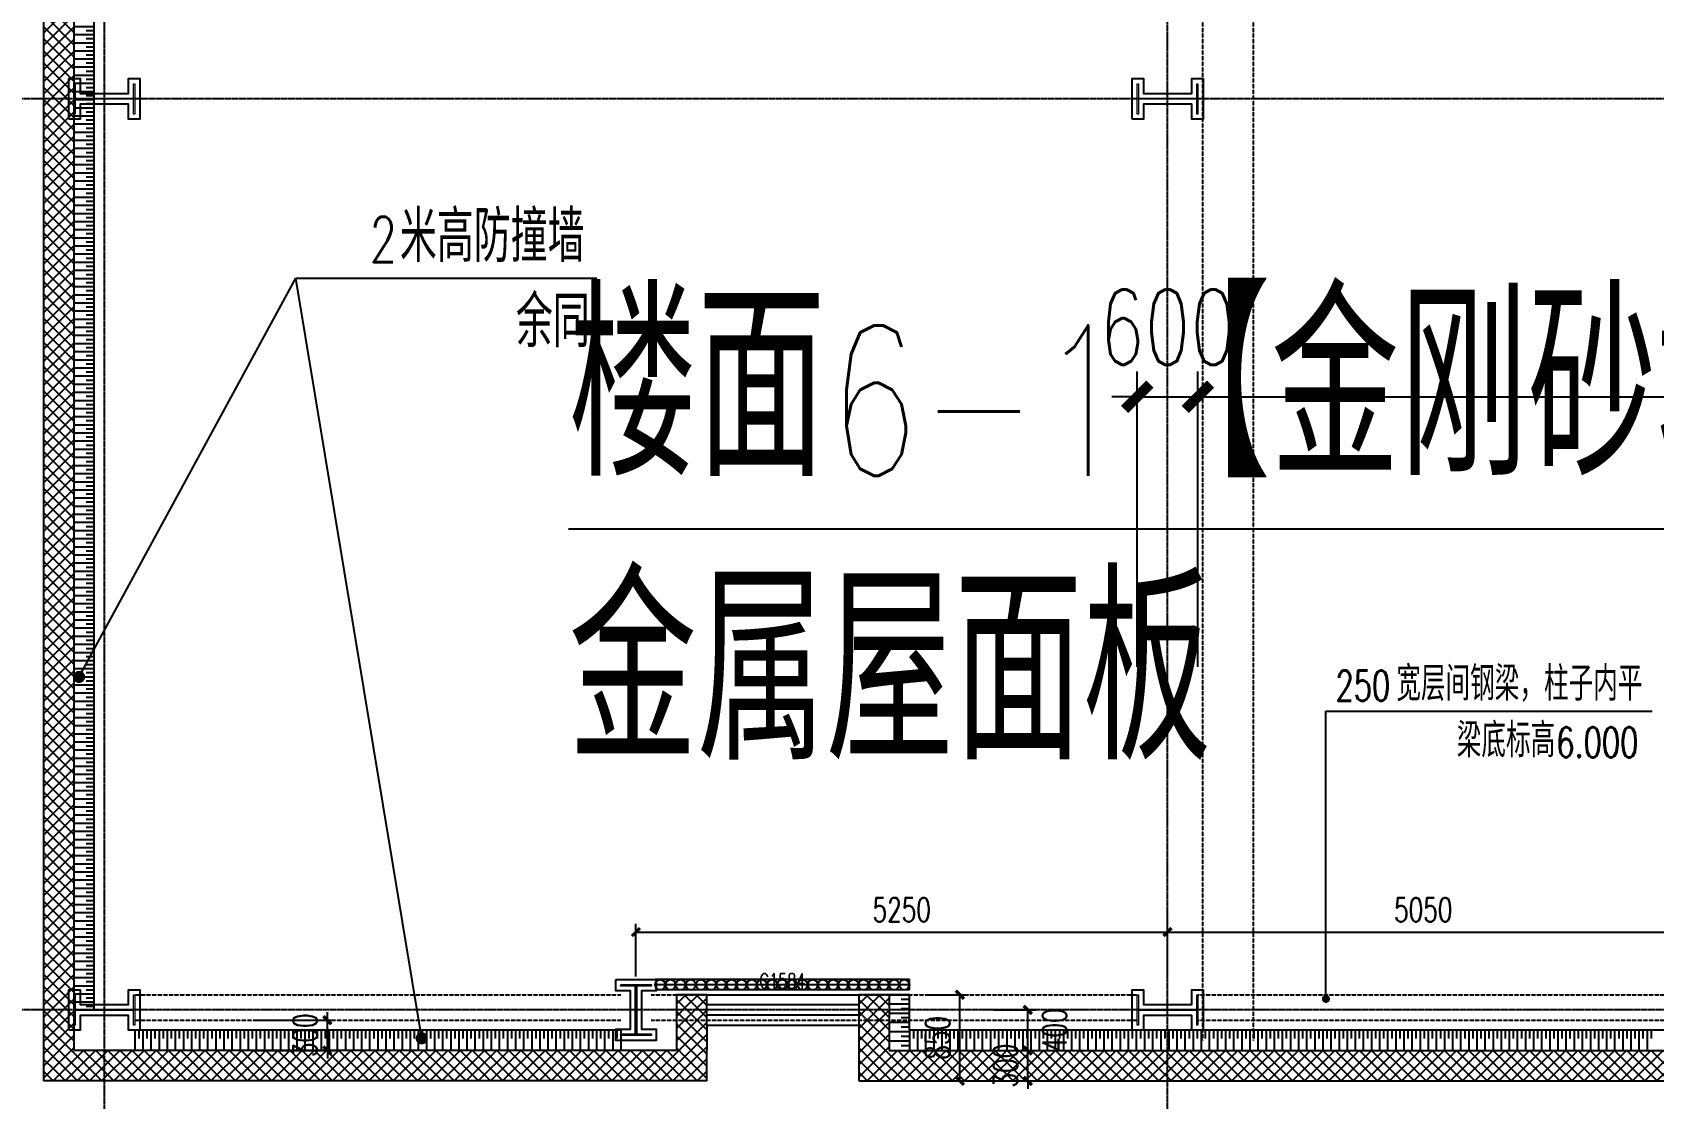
# Model space of a CAD drawing. Extents: x -954573 to 446329, y 489853 to 1226784.
# Drawn here: x -254664 to -238654, y 740945 to 751476 of the extents above; entities that cross this region are included whole.
import ezdxf

# ---------------------------------------------------------------- set-up
doc = ezdxf.new("R2010")
doc.units = 0
doc.header["$LTSCALE"] = 10
doc.header["$MEASUREMENT"] = 0
doc.linetypes.add('10平面$0$DOTE', pattern=[2.42, 2, -0.2, 0.02, -0.2])
doc.linetypes.add('10平面$1$DASH', pattern=[0.35, 0.25, -0.1])
doc.layers.get('Defpoints').update_dxf_attribs({"color": 210})
for name, color, linetype in [('10平面$0$99平面图例外参$0$A-HATCH-2', 251, 'Continuous'), ('10平面$0$A-AXIS-DOTE', 8, '10平面$0$DOTE'), ('10平面$0$A-AXIS-DP', 8, 'Continuous'), ('10平面$0$A-AXIS-SYMB', 8, 'Continuous'), ('10平面$0$A-HATCH-2', 8, 'Continuous'), ('10平面$0$A-HRAIL', 8, 'Continuous'), ('10平面$0$A-LIN-V', 8, 'Continuous'), ('10平面$0$A-SFCE', 8, 'Continuous'), ('10平面$0$A-WINDOW', 8, 'Continuous'), ('10平面$0$AS-WALL', 8, 'Continuous'), ('10平面$0$DIM_SYMB', 8, 'Continuous'), ('10平面$0$PUB_HATCH', 8, 'Continuous'), ('10平面$0$PUB_TEXT', 8, 'Continuous'), ('10平面$0$建-窗', 8, 'Continuous'), ('10平面$0$建-门窗编号', 8, 'Continuous'), ('A-LIN-V', 9, 'Continuous'), ('建-引出', 3, 'Continuous')]:
    doc.layers.add(name, color=color, linetype=linetype)
doc.layers.add('10平面$0$S-col', color=2, linetype='Continuous', lineweight=0)
doc.styles.add('10平面$0$_TCH_DIM', font='SIMPLEX', dxfattribs={"bigfont": 'GBCBIG'})
doc.styles.add('10平面$0$_TCH_DIM_T3', font='SIMPLEX', dxfattribs={"width": 0.705882, "bigfont": 'GBCBIG'})
doc.styles.add('10平面$0$A-WIN-LABEL', font='SIMPLEX', dxfattribs={"bigfont": 'GBCBIG'})
doc.styles.add('A-STANDARD', font='SIMPLEX', dxfattribs={"bigfont": 'GBCBIG'})
doc.dimstyles.new('10平面$0$_TCH_ARCH&&250', dxfattribs={"dimtxt": 743.75, "dimasz": 250, "dimexe": 250, "dimexo": 250, "dimgap": 315.625, "dimtad": 1, "dimdec": 0, "dimzin": 0, "dimdsep": 46, "dimtxsty": '10平面$0$_TCH_DIM_T3', "dimblk": '10平面$0$_ArchTick', "dimcen": 0.09, "dimclrt": 7, "dimazin": 2, "dimtfac": 1, "dimtdec": 0, "dimtix": 1, "dimtmove": 2, "dimatfit": 3, "dimfxl": 0, "dimtolj": 1, "dimtzin": 0, "dimarcsym": 0})
doc.dimstyles.new('10平面$0$_TCH_ARCH&&80', dxfattribs={"dimtxt": 238, "dimasz": 80, "dimexe": 80, "dimexo": 80, "dimgap": 101, "dimtad": 1, "dimdec": 0, "dimzin": 0, "dimdsep": 46, "dimtxsty": '10平面$0$_TCH_DIM_T3', "dimblk": '10平面$0$_ArchTick', "dimcen": 0.09, "dimclrt": 7, "dimazin": 2, "dimtfac": 1, "dimtdec": 0, "dimtix": 1, "dimtmove": 2, "dimatfit": 3, "dimfxl": 0, "dimtolj": 1, "dimtzin": 0, "dimarcsym": 0})
pattern_1 = [(45, (60, 0), (-60.000061, 60.000061), []), (135, (60, 0), (-60.000061, -60.000061), [])]

# ---------------------------------------------------------------- blocks, each defined once
blk = doc.blocks.new('10平面$0$_ArchTick')
at = {"color": 0, "linetype": 'ByBlock', "const_width": 0.4}
blk.add_lwpolyline([(-0.5, -0.5), (0.5, 0.5)], dxfattribs=at)
blk = doc.blocks.new('*D3189')
at = {"layer": '10平面$0$A-AXIS-DP', "color": 0, "lineweight": -2}
for p, q in [((-22718, -62670), (-22718, -62150)), ((-22718, -62230), (-17668, -62230)), ((-17668, -62670), (-17668, -62150))]:
    blk.add_line(p, q, dxfattribs=at)
at = {"layer": 'Defpoints', "color": 0}
for p in [(-17668, -62230), (-22718, -62750), (-17668, -62750)]:
    blk.add_point(p, dxfattribs=at)
at = {"layer": '10平面$0$A-AXIS-DP', "color": 0, "lineweight": -2, "xscale": 80, "yscale": 80, "zscale": 80, "rotation": 180}
blk.add_blockref('10平面$0$_ArchTick', (-22718, -62230), dxfattribs=at)
at = {"layer": '10平面$0$A-AXIS-DP', "color": 0, "lineweight": -2, "xscale": 80, "yscale": 80, "zscale": 80}
blk.add_blockref('10平面$0$_ArchTick', (-17668, -62230), dxfattribs=at)
at = {"layer": '10平面$0$A-AXIS-DP', "color": 7, "insert": (-20193, -62010), "char_height": 238, "attachment_point": 5, "style": '10平面$0$_TCH_DIM_T3'}
blk.add_mtext('\\A1;5050', dxfattribs=at)
blk = doc.blocks.new('*D3190')
at = {"layer": '10平面$0$A-AXIS-DP', "color": 0, "lineweight": -2}
for p, q in [((-27968, -62670), (-27968, -62150)), ((-27968, -62230), (-22718, -62230)), ((-22718, -62670), (-22718, -62150))]:
    blk.add_line(p, q, dxfattribs=at)
at = {"layer": 'Defpoints', "color": 0}
for p in [(-22718, -62230), (-27968, -62750), (-22718, -62750)]:
    blk.add_point(p, dxfattribs=at)
at = {"layer": '10平面$0$A-AXIS-DP', "color": 0, "lineweight": -2, "xscale": 80, "yscale": 80, "zscale": 80, "rotation": 180}
blk.add_blockref('10平面$0$_ArchTick', (-27968, -62230), dxfattribs=at)
at = {"layer": '10平面$0$A-AXIS-DP', "color": 0, "lineweight": -2, "xscale": 80, "yscale": 80, "zscale": 80}
blk.add_blockref('10平面$0$_ArchTick', (-22718, -62230), dxfattribs=at)
at = {"layer": '10平面$0$A-AXIS-DP', "color": 7, "insert": (-25343, -62010), "char_height": 238, "attachment_point": 5, "style": '10平面$0$_TCH_DIM_T3'}
blk.add_mtext('\\A1;5250', dxfattribs=at)
blk = doc.blocks.new('10平面$0$_FZH')
at = {"layer": '10平面$0$A-HATCH-2'}
blk.add_lwpolyline([(-0.437, -0.25), (-0.437, 0.25), (-0.297, 0.25), (-0.297, 0.067), (0.298, 0.067), (0.298, 0.25), (0.438, 0.25), (0.438, -0.25), (0.298, -0.25), (0.298, -0.068), (-0.297, -0.068), (-0.297, -0.25)], close=True, dxfattribs=at)
at = {"layer": '10平面$0$S-col'}
blk.add_lwpolyline([(-0.375, -0.188), (-0.375, 0.187), (-0.36, 0.187), (-0.36, 0.005), (0.36, 0.005), (0.36, 0.187), (0.375, 0.187), (0.375, -0.188), (0.36, -0.188), (0.36, -0.005), (-0.36, -0.005), (-0.36, -0.188)], close=True, dxfattribs=at)
blk = doc.blocks.new('10平面$0$342343243')
at = {"layer": '10平面$0$A-AXIS-DP', "color": 5}
blk.add_lwpolyline([(-155704, 832070), (-155404, 832070), (-155404, 832058), (-155550, 832058), (-155550, 831582), (-155404, 831582), (-155404, 831570), (-155704, 831570), (-155704, 831582), (-155558, 831582), (-155558, 832058), (-155704, 832058), (-155704, 832070)], close=True, dxfattribs=at)
at = {"layer": '10平面$0$A-HATCH-2'}
blk.add_lwpolyline([(-155754, 832120), (-155354, 832120), (-155354, 832008), (-155500, 832008), (-155500, 831632), (-155354, 831632), (-155354, 831520), (-155754, 831520), (-155754, 831632), (-155608, 831632), (-155608, 832008), (-155754, 832008)], close=True, dxfattribs=at)
blk = doc.blocks.new('10平面$0$w4234324')
at = {"xscale": 800.0000000000005, "yscale": 800.0000000000005, "zscale": 800.0000000000005}
for p in [(-253954, 750820), (-243454, 750820), (-253954, 741820), (-243454, 741820)]:
    blk.add_blockref('10平面$0$_FZH', p, dxfattribs=at)
at = {"layer": '10平面$0$A-AXIS-DP'}
blk.add_blockref('10平面$0$342343243', (-93150, -90000), dxfattribs=at)
blk = doc.blocks.new('*D3361')
at = {"layer": '10平面$0$A-WINDOW', "color": 0, "lineweight": -2}
for p, q in [((-243154, 745210), (-243154, 748127)), ((-227254, 745210), (-227254, 748127)), ((-243154, 747877), (-227254, 747877))]:
    blk.add_line(p, q, dxfattribs=at)
at = {"layer": 'Defpoints', "color": 0}
for p in [(-227254, 747877), (-243154, 744960), (-227254, 744960)]:
    blk.add_point(p, dxfattribs=at)
at = {"layer": '10平面$0$A-WINDOW', "color": 0, "lineweight": -2, "xscale": 250, "yscale": 250, "zscale": 250, "rotation": 180}
blk.add_blockref('10平面$0$_ArchTick', (-243154, 747877), dxfattribs=at)
at = {"layer": '10平面$0$A-WINDOW', "color": 0, "lineweight": -2, "xscale": 250, "yscale": 250, "zscale": 250}
blk.add_blockref('10平面$0$_ArchTick', (-227254, 747877), dxfattribs=at)
at = {"layer": '10平面$0$A-WINDOW', "color": 7, "insert": (-235204, 748564), "char_height": 743.8, "attachment_point": 5, "style": '10平面$0$_TCH_DIM_T3'}
blk.add_mtext('\\A1;15900', dxfattribs=at)
blk = doc.blocks.new('*D3362')
at = {"layer": '10平面$0$A-WINDOW', "color": 0, "lineweight": -2}
for p, q in [((-243754, 745210), (-243754, 748127)), ((-243154, 745210), (-243154, 748127)), ((-243754, 747877), (-244004, 747877)), ((-243754, 747877), (-243154, 747877)), ((-243154, 747877), (-242904, 747877))]:
    blk.add_line(p, q, dxfattribs=at)
at = {"layer": 'Defpoints', "color": 0}
for p in [(-243154, 747877), (-243754, 744960), (-243154, 744960)]:
    blk.add_point(p, dxfattribs=at)
at = {"layer": '10平面$0$A-WINDOW', "color": 0, "lineweight": -2, "xscale": 250, "yscale": 250, "zscale": 250}
blk.add_blockref('10平面$0$_ArchTick', (-243754, 747877), dxfattribs=at)
at = {"layer": '10平面$0$A-WINDOW', "color": 0, "lineweight": -2, "xscale": 250, "yscale": 250, "zscale": 250, "rotation": 180}
blk.add_blockref('10平面$0$_ArchTick', (-243154, 747877), dxfattribs=at)
at = {"layer": '10平面$0$A-WINDOW', "color": 7, "insert": (-243454, 748564), "char_height": 743.8, "attachment_point": 5, "style": '10平面$0$_TCH_DIM_T3'}
blk.add_mtext('\\A1;600', dxfattribs=at)
blk = doc.blocks.new('*D3377')
at = {"layer": '10平面$0$A-AXIS-DP', "color": 0, "lineweight": -2}
for p, q in [((-251752, 741720), (-251752, 741800)), ((-252480, 741720), (-251672, 741720)), ((-251752, 741420), (-251752, 741720)), ((-252480, 741420), (-251672, 741420)), ((-251752, 741420), (-251752, 741340))]:
    blk.add_line(p, q, dxfattribs=at)
at = {"layer": 'Defpoints', "color": 0}
for p in [(-252560, 741720), (-251752, 741720), (-252560, 741420)]:
    blk.add_point(p, dxfattribs=at)
at = {"layer": '10平面$0$A-AXIS-DP', "color": 0, "lineweight": -2, "xscale": 80, "yscale": 80, "zscale": 80}
for p, rotation in [((-251752, 741720), 270), ((-251752, 741420), 90)]:
    blk.add_blockref('10平面$0$_ArchTick', p, dxfattribs=dict(at, rotation=rotation))
at = {"layer": '10平面$0$A-AXIS-DP', "color": 7, "insert": (-251972, 741570), "char_height": 238, "attachment_point": 5, "rotation": 90, "style": '10平面$0$_TCH_DIM_T3'}
blk.add_mtext('\\A1;300', dxfattribs=at)
blk = doc.blocks.new('10平面$0$99平面图例外参$0$$LinePat$填挖边坡')
at = {"color": 0}
for p, q in [((0, 0), (0, -1500)), ((300, 0), (300, -600))]:
    blk.add_line(p, q, dxfattribs=at)
at = {"layer": 'Defpoints', "color": 0}
blk.add_point((600, 0), dxfattribs=at)
blk = doc.blocks.new('10平面$0$99平面图例外参$0$$LinePat$圆环')
for points in [[(0, 150), (300, 150)], [(0, 0), (300, 0)], [(0, -150), (300, -150)]]:
    blk.add_lwpolyline(points)
at = {"color": 0}
blk.add_circle((150, 0), 150, dxfattribs=at)
blk = doc.blocks.new('10平面$0$34242343243')
at = {"layer": '10平面$0$A-HRAIL'}
blk.add_line((-246004, 742020), (-246004, 742120), dxfattribs=at)
at = {"layer": '10平面$0$A-LIN-V'}
for p, q in [((-254054, 741816), (-254054, 760204)), ((-246204, 741970), (-246004, 741970)), ((-246004, 741620), (-246004, 741970)), ((-248854, 741620), (-253654, 741620)), ((-253654, 741620), (-253654, 741420)), ((-248854, 741620), (-248854, 741420)), ((-232154, 741620), (-246004, 741620))]:
    blk.add_line(p, q, dxfattribs=at)
at = {"layer": '10平面$0$99平面图例外参$0$A-HATCH-2', "color": 203, "yscale": 0.1333333333333333, "zscale": 0.1333333333333333}
for p, xscale, rotation in [((-254054, 751532), 0.1338295690059803, 270.0000000008099), ((-254054, 751452), 0.1338295690059803, 270.0000000008099), ((-254054, 751371), 0.1338295690059803, 270.0000000008099), ((-254054, 751291), 0.1338295690059803, 270.0000000008099), ((-254054, 751211), 0.1338295690059803, 270.0000000008099), ((-254054, 751131), 0.1338295690059803, 270.0000000008099), ((-254054, 751050), 0.1338295690059803, 270.0000000008099), ((-254054, 750970), 0.1338295690059803, 270.0000000008099), ((-254054, 750890), 0.1338295690059803, 270.0000000008099), ((-254054, 750809), 0.1338295690059803, 270.0000000008099), ((-254054, 750729), 0.1338295690059803, 270.0000000008099), ((-254054, 750649), 0.1338295690059803, 270.0000000008099), ((-254054, 750568), 0.1338295690059803, 270.0000000008099), ((-254054, 750488), 0.1338295690059803, 270.0000000008099), ((-254054, 750408), 0.1338295690059803, 270.0000000008099), ((-254054, 750328), 0.1338295690059803, 270.0000000008099), ((-254054, 750247), 0.1338295690059803, 270.0000000008099), ((-254054, 750167), 0.1338295690059803, 270.0000000008099), ((-254054, 750087), 0.1338295690059803, 270.0000000008099), ((-254054, 750006), 0.1338295690059803, 270.0000000008099), ((-254054, 749926), 0.1338295690059803, 270.0000000008099), ((-254054, 749846), 0.1338295690059803, 270.0000000008099), ((-254054, 749765), 0.1338295690059803, 270.0000000008099), ((-254054, 749685), 0.1338295690059803, 270.0000000008099), ((-254054, 749605), 0.1338295690059803, 270.0000000008099), ((-254054, 749525), 0.1338295690059803, 270.0000000008099), ((-254054, 749444), 0.1338295690059803, 270.0000000008099), ((-254054, 749364), 0.1338295690059803, 270.0000000008099), ((-254054, 749284), 0.1338295690059803, 270.0000000008099), ((-254054, 749203), 0.1338295690059803, 270.0000000008099), ((-254054, 749123), 0.1338295690059803, 270.0000000008099), ((-254054, 749043), 0.1338295690059803, 270.0000000008099), ((-254054, 748962), 0.1338295690059803, 270.0000000008099), ((-254054, 748882), 0.1338295690059803, 270.0000000008099), ((-254054, 748802), 0.1338295690059803, 270.0000000008099), ((-254054, 748722), 0.1338295690059803, 270.0000000008099), ((-254054, 748641), 0.1338295690059803, 270.0000000008099), ((-254054, 748561), 0.1338295690059803, 270.0000000008099), ((-254054, 748481), 0.1338295690059803, 270.0000000008099), ((-254054, 748400), 0.1338295690059803, 270.0000000008099), ((-254054, 748320), 0.1338295690059803, 270.0000000008099), ((-254054, 748240), 0.1338295690059803, 270.0000000008099), ((-254054, 748160), 0.1338295690059803, 270.0000000008099), ((-254054, 748079), 0.1338295690059803, 270.0000000008099), ((-254054, 747999), 0.1338295690059803, 270.0000000008099), ((-254054, 747919), 0.1338295690059803, 270.0000000008099), ((-254054, 747838), 0.1338295690059803, 270.0000000008099), ((-254054, 747758), 0.1338295690059803, 270.0000000008099), ((-254054, 747678), 0.1338295690059803, 270.0000000008099), ((-254054, 747597), 0.1338295690059803, 270.0000000008099), ((-254054, 747517), 0.1338295690059803, 270.0000000008099), ((-254054, 747437), 0.1338295690059803, 270.0000000008099), ((-254054, 747357), 0.1338295690059803, 270.0000000008099), ((-254054, 747276), 0.1338295690059803, 270.0000000008099), ((-254054, 747196), 0.1338295690059803, 270.0000000008099), ((-254054, 747116), 0.1338295690059803, 270.0000000008099), ((-254054, 747035), 0.1338295690059803, 270.0000000008099), ((-254054, 746955), 0.1338295690059803, 270.0000000008099), ((-254054, 746875), 0.1338295690059803, 270.0000000008099), ((-254054, 746794), 0.1338295690059803, 270.0000000008099), ((-254054, 746714), 0.1338295690059803, 270.0000000008099), ((-254054, 746634), 0.1338295690059803, 270.0000000008099), ((-254054, 746554), 0.1338295690059803, 270.0000000008099), ((-254054, 746473), 0.1338295690059803, 270.0000000008099), ((-254054, 746393), 0.1338295690059803, 270.0000000008099), ((-254054, 746313), 0.1338295690059803, 270.0000000008099), ((-254054, 746232), 0.1338295690059803, 270.0000000008099), ((-254054, 746152), 0.1338295690059803, 270.0000000008099), ((-254054, 746072), 0.1338295690059803, 270.0000000008099), ((-254054, 745991), 0.1338295690059803, 270.0000000008099), ((-254054, 745911), 0.1338295690059803, 270.0000000008099), ((-254054, 745831), 0.1338295690059803, 270.0000000008099), ((-254054, 745751), 0.1338295690059803, 270.0000000008099), ((-254054, 745670), 0.1338295690059803, 270.0000000008099), ((-254054, 745590), 0.1338295690059803, 270.0000000008099), ((-254054, 745510), 0.1338295690059803, 270.0000000008099), ((-254054, 745429), 0.1338295690059803, 270.0000000008099), ((-254054, 745349), 0.1338295690059803, 270.0000000008099), ((-254054, 745269), 0.1338295690059803, 270.0000000008099), ((-254054, 745189), 0.1338295690059803, 270.0000000008099), ((-254054, 745108), 0.1338295690059803, 270.0000000008099), ((-254054, 745028), 0.1338295690059803, 270.0000000008099), ((-254054, 744948), 0.1338295690059803, 270.0000000008099), ((-254054, 744867), 0.1338295690059803, 270.0000000008099), ((-254054, 744787), 0.1338295690059803, 270.0000000008099), ((-254054, 744707), 0.1338295690059803, 270.0000000008099), ((-254054, 744626), 0.1338295690059803, 270.0000000008099), ((-254054, 744546), 0.1338295690059803, 270.0000000008099), ((-254054, 744466), 0.1338295690059803, 270.0000000008099), ((-254054, 744386), 0.1338295690059803, 270.0000000008099), ((-254054, 744305), 0.1338295690059803, 270.0000000008099), ((-254054, 744225), 0.1338295690059803, 270.0000000008099), ((-254054, 744145), 0.1338295690059803, 270.0000000008099), ((-254054, 744064), 0.1338295690059803, 270.0000000008099), ((-254054, 743984), 0.1338295690059803, 270.0000000008099), ((-254054, 743904), 0.1338295690059803, 270.0000000008099), ((-254054, 743823), 0.1338295690059803, 270.0000000008099), ((-254054, 743743), 0.1338295690059803, 270.0000000008099), ((-254054, 743663), 0.1338295690059803, 270.0000000008099), ((-254054, 743583), 0.1338295690059803, 270.0000000008099), ((-254054, 743502), 0.1338295690059803, 270.0000000008099), ((-254054, 743422), 0.1338295690059803, 270.0000000008099), ((-254054, 743342), 0.1338295690059803, 270.0000000008099), ((-254054, 743261), 0.1338295690059803, 270.0000000008099), ((-254054, 743181), 0.1338295690059803, 270.0000000008099), ((-254054, 743101), 0.1338295690059803, 270.0000000008099), ((-254054, 743020), 0.1338295690059803, 270.0000000008099), ((-254054, 742940), 0.1338295690059803, 270.0000000008099), ((-254054, 742860), 0.1338295690059803, 270.0000000008099), ((-254054, 742780), 0.1338295690059803, 270.0000000008099), ((-254054, 742699), 0.1338295690059803, 270.0000000008099), ((-254054, 742619), 0.1338295690059803, 270.0000000008099), ((-254054, 742539), 0.1338295690059803, 270.0000000008099), ((-254054, 742458), 0.1338295690059803, 270.0000000008099), ((-254054, 742378), 0.1338295690059803, 270.0000000008099), ((-254054, 742298), 0.1338295690059803, 270.0000000008099), ((-254054, 742217), 0.1338295690059803, 270.0000000008099), ((-254054, 742137), 0.1338295690059803, 270.0000000008099), ((-254054, 742057), 0.1338295690059803, 270.0000000008099), ((-254054, 741977), 0.1338295690059803, 270.0000000008099), ((-246004, 741970), 0.1527777777822404, 270.0000000008095), ((-254054, 741896), 0.1338295690059803, 270.0000000008099), ((-246004, 741878), 0.1527777777822404, 270.0000000008095), ((-246004, 741787), 0.1527777777822404, 270.0000000008095), ((-253654, 741620), 0.1333339119165046, 8.893436889840542e-11), ((-253574, 741620), 0.1333339119165046, 8.893436889840542e-11), ((-253494, 741620), 0.1333339119165046, 8.893436889840542e-11), ((-253414, 741620), 0.1333339119165046, 8.893436889840542e-11), ((-253334, 741620), 0.1333339119165046, 8.893436889840542e-11), ((-253254, 741620), 0.1333339119165046, 8.893436889840542e-11), ((-253174, 741620), 0.1333339119165046, 8.893436889840542e-11), ((-253094, 741620), 0.1333339119165046, 8.893436889840542e-11), ((-253014, 741620), 0.1333339119165046, 8.893436889840542e-11), ((-252934, 741620), 0.1333339119165046, 8.893436889840542e-11), ((-252854, 741620), 0.1333339119165046, 8.893436889840542e-11), ((-252774, 741620), 0.1333339119165046, 8.893436889840542e-11), ((-252694, 741620), 0.1333339119165046, 8.893436889840542e-11), ((-252614, 741620), 0.1333339119165046, 8.893436889840542e-11), ((-252534, 741620), 0.1333339119165046, 8.893436889840542e-11), ((-252454, 741620), 0.1333339119165046, 8.893436889840542e-11), ((-252374, 741620), 0.1333339119165046, 8.893436889840542e-11), ((-252294, 741620), 0.1333339119165046, 8.893436889840542e-11), ((-252214, 741620), 0.1333339119165046, 8.893436889840542e-11), ((-252134, 741620), 0.1333339119165046, 8.893436889840542e-11), ((-252054, 741620), 0.1333339119165046, 8.893436889840542e-11), ((-251974, 741620), 0.1333339119165046, 8.893436889840542e-11), ((-251894, 741620), 0.1333339119165046, 8.893436889840542e-11), ((-251814, 741620), 0.1333339119165046, 8.893436889840542e-11), ((-251734, 741620), 0.1333339119165046, 8.893436889840542e-11), ((-251654, 741620), 0.1333339119165046, 8.893436889840542e-11), ((-251574, 741620), 0.1333339119165046, 8.893436889840542e-11), ((-251494, 741620), 0.1333339119165046, 8.893436889840542e-11), ((-251414, 741620), 0.1333339119165046, 8.893436889840542e-11), ((-251334, 741620), 0.1333339119165046, 8.893436889840542e-11), ((-251254, 741620), 0.1333339119165046, 8.893436889840542e-11), ((-251174, 741620), 0.1333339119165046, 8.893436889840542e-11), ((-251094, 741620), 0.1333339119165046, 8.893436889840542e-11), ((-251014, 741620), 0.1333339119165046, 8.893436889840542e-11), ((-250934, 741620), 0.1333339119165046, 8.893436889840542e-11), ((-250854, 741620), 0.1333339119165046, 8.893436889840542e-11), ((-250774, 741620), 0.1333339119165046, 8.893436889840542e-11), ((-250694, 741620), 0.1333339119165046, 8.893436889840542e-11), ((-250614, 741620), 0.1333339119165046, 8.893436889840542e-11), ((-250534, 741620), 0.1333339119165046, 8.893436889840542e-11), ((-250454, 741620), 0.1333339119165046, 8.893436889840542e-11), ((-250374, 741620), 0.1333339119165046, 8.893436889840542e-11), ((-250294, 741620), 0.1333339119165046, 8.893436889840542e-11), ((-250214, 741620), 0.1333339119165046, 8.893436889840542e-11), ((-250134, 741620), 0.1333339119165046, 8.893436889840542e-11), ((-250054, 741620), 0.1333339119165046, 8.893436889840542e-11), ((-249974, 741620), 0.1333339119165046, 8.893436889840542e-11), ((-249894, 741620), 0.1333339119165046, 8.893436889840542e-11), ((-249814, 741620), 0.1333339119165046, 8.893436889840542e-11), ((-249734, 741620), 0.1333339119165046, 8.893436889840542e-11), ((-249654, 741620), 0.1333339119165046, 8.893436889840542e-11), ((-249574, 741620), 0.1333339119165046, 8.893436889840542e-11), ((-249494, 741620), 0.1333339119165046, 8.893436889840542e-11), ((-249414, 741620), 0.1333339119165046, 8.893436889840542e-11), ((-249334, 741620), 0.1333339119165046, 8.893436889840542e-11), ((-249254, 741620), 0.1333339119165046, 8.893436889840542e-11), ((-249174, 741620), 0.1333339119165046, 8.893436889840542e-11), ((-249094, 741620), 0.1333339119165046, 8.893436889840542e-11), ((-249014, 741620), 0.1333339119165046, 8.893436889840542e-11), ((-248934, 741620), 0.1333339119165046, 8.893436889840542e-11), ((-246004, 741695), 0.1527777777822404, 270.0000000008095), ((-246004, 741603), 0.1527777777822404, 270.0000000008095), ((-246004, 741620), 0.1334296724318178, 8.813209458587274e-11), ((-245924, 741620), 0.1334296724318178, 8.813209458587274e-11), ((-245844, 741620), 0.1334296724318178, 8.813209458587274e-11), ((-245764, 741620), 0.1334296724318178, 8.813209458587274e-11), ((-245684, 741620), 0.1334296724318178, 8.813209458587274e-11), ((-245604, 741620), 0.1334296724318178, 8.813209458587274e-11), ((-245524, 741620), 0.1334296724318178, 8.813209458587274e-11), ((-245444, 741620), 0.1334296724318178, 8.813209458587274e-11), ((-245364, 741620), 0.1334296724318178, 8.813209458587274e-11), ((-245284, 741620), 0.1334296724318178, 8.813209458587274e-11), ((-245204, 741620), 0.1334296724318178, 8.813209458587274e-11), ((-245124, 741620), 0.1334296724318178, 8.813209458587274e-11), ((-245043, 741620), 0.1334296724318178, 8.813209458587274e-11), ((-244963, 741620), 0.1334296724318178, 8.813209458587274e-11), ((-244883, 741620), 0.1334296724318178, 8.813209458587274e-11), ((-244803, 741620), 0.1334296724318178, 8.813209458587274e-11), ((-244723, 741620), 0.1334296724318178, 8.813209458587274e-11), ((-244643, 741620), 0.1334296724318178, 8.813209458587274e-11), ((-244563, 741620), 0.1334296724318178, 8.813209458587274e-11), ((-244483, 741620), 0.1334296724318178, 8.813209458587274e-11), ((-244403, 741620), 0.1334296724318178, 8.813209458587274e-11), ((-244323, 741620), 0.1334296724318178, 8.813209458587274e-11), ((-244243, 741620), 0.1334296724318178, 8.813209458587274e-11), ((-244163, 741620), 0.1334296724318178, 8.813209458587274e-11), ((-244083, 741620), 0.1334296724318178, 8.813209458587274e-11), ((-244003, 741620), 0.1334296724318178, 8.813209458587274e-11), ((-243923, 741620), 0.1334296724318178, 8.813209458587274e-11), ((-243843, 741620), 0.1334296724318178, 8.813209458587274e-11), ((-243763, 741620), 0.1334296724318178, 8.813209458587274e-11), ((-243683, 741620), 0.1334296724318178, 8.813209458587274e-11), ((-243602, 741620), 0.1334296724318178, 8.813209458587274e-11), ((-243522, 741620), 0.1334296724318178, 8.813209458587274e-11), ((-243442, 741620), 0.1334296724318178, 8.813209458587274e-11), ((-243362, 741620), 0.1334296724318178, 8.813209458587274e-11), ((-243282, 741620), 0.1334296724318178, 8.813209458587274e-11), ((-243202, 741620), 0.1334296724318178, 8.813209458587274e-11), ((-243122, 741620), 0.1334296724318178, 8.813209458587274e-11), ((-243042, 741620), 0.1334296724318178, 8.813209458587274e-11), ((-242962, 741620), 0.1334296724318178, 8.813209458587274e-11), ((-242882, 741620), 0.1334296724318178, 8.813209458587274e-11), ((-242802, 741620), 0.1334296724318178, 8.813209458587274e-11), ((-242722, 741620), 0.1334296724318178, 8.813209458587274e-11), ((-242642, 741620), 0.1334296724318178, 8.813209458587274e-11), ((-242562, 741620), 0.1334296724318178, 8.813209458587274e-11), ((-242482, 741620), 0.1334296724318178, 8.813209458587274e-11), ((-242402, 741620), 0.1334296724318178, 8.813209458587274e-11), ((-242322, 741620), 0.1334296724318178, 8.813209458587274e-11), ((-242241, 741620), 0.1334296724318178, 8.813209458587274e-11), ((-242161, 741620), 0.1334296724318178, 8.813209458587274e-11), ((-242081, 741620), 0.1334296724318178, 8.813209458587274e-11), ((-242001, 741620), 0.1334296724318178, 8.813209458587274e-11), ((-241921, 741620), 0.1334296724318178, 8.813209458587274e-11), ((-241841, 741620), 0.1334296724318178, 8.813209458587274e-11), ((-241761, 741620), 0.1334296724318178, 8.813209458587274e-11), ((-241681, 741620), 0.1334296724318178, 8.813209458587274e-11), ((-241601, 741620), 0.1334296724318178, 8.813209458587274e-11), ((-241521, 741620), 0.1334296724318178, 8.813209458587274e-11), ((-241441, 741620), 0.1334296724318178, 8.813209458587274e-11), ((-241361, 741620), 0.1334296724318178, 8.813209458587274e-11), ((-241281, 741620), 0.1334296724318178, 8.813209458587274e-11), ((-241201, 741620), 0.1334296724318178, 8.813209458587274e-11), ((-241121, 741620), 0.1334296724318178, 8.813209458587274e-11), ((-241041, 741620), 0.1334296724318178, 8.813209458587274e-11), ((-240961, 741620), 0.1334296724318178, 8.813209458587274e-11), ((-240880, 741620), 0.1334296724318178, 8.813209458587274e-11), ((-240800, 741620), 0.1334296724318178, 8.813209458587274e-11), ((-240720, 741620), 0.1334296724318178, 8.813209458587274e-11), ((-240640, 741620), 0.1334296724318178, 8.813209458587274e-11), ((-240560, 741620), 0.1334296724318178, 8.813209458587274e-11), ((-240480, 741620), 0.1334296724318178, 8.813209458587274e-11), ((-240400, 741620), 0.1334296724318178, 8.813209458587274e-11), ((-240320, 741620), 0.1334296724318178, 8.813209458587274e-11), ((-240240, 741620), 0.1334296724318178, 8.813209458587274e-11), ((-240160, 741620), 0.1334296724318178, 8.813209458587274e-11), ((-240080, 741620), 0.1334296724318178, 8.813209458587274e-11), ((-240000, 741620), 0.1334296724318178, 8.813209458587274e-11), ((-239920, 741620), 0.1334296724318178, 8.813209458587274e-11), ((-239840, 741620), 0.1334296724318178, 8.813209458587274e-11), ((-239760, 741620), 0.1334296724318178, 8.813209458587274e-11), ((-239680, 741620), 0.1334296724318178, 8.813209458587274e-11), ((-239600, 741620), 0.1334296724318178, 8.813209458587274e-11), ((-239520, 741620), 0.1334296724318178, 8.813209458587274e-11), ((-239439, 741620), 0.1334296724318178, 8.813209458587274e-11), ((-239359, 741620), 0.1334296724318178, 8.813209458587274e-11), ((-239279, 741620), 0.1334296724318178, 8.813209458587274e-11), ((-239199, 741620), 0.1334296724318178, 8.813209458587274e-11), ((-239119, 741620), 0.1334296724318178, 8.813209458587274e-11), ((-239039, 741620), 0.1334296724318178, 8.813209458587274e-11), ((-238959, 741620), 0.1334296724318178, 8.813209458587274e-11), ((-238879, 741620), 0.1334296724318178, 8.813209458587274e-11), ((-238799, 741620), 0.1334296724318178, 8.813209458587274e-11), ((-238719, 741620), 0.1334296724318178, 8.813209458587274e-11), ((-246004, 741512), 0.1527777777822404, 270.0000000008095)]:
    blk.add_blockref('10平面$0$99平面图例外参$0$$LinePat$填挖边坡', p, dxfattribs=dict(at, xscale=xscale, rotation=rotation))
at = {"layer": '10平面$0$A-HRAIL', "xscale": 0.3346638894417594, "yscale": 0.3333333333333333, "zscale": 0.3333333333333333, "rotation": 180}
for p in [(-248414, 742070), (-248313, 742070), (-248213, 742070), (-248113, 742070), (-248012, 742070), (-247912, 742070), (-247811, 742070), (-247711, 742070), (-247611, 742070), (-247510, 742070), (-247410, 742070), (-247309, 742070), (-247209, 742070), (-247109, 742070), (-247008, 742070), (-246908, 742070), (-246807, 742070), (-246707, 742070), (-246607, 742070), (-246506, 742070), (-246406, 742070), (-246305, 742070), (-246205, 742070), (-246105, 742070), (-246004, 742070)]:
    blk.add_blockref('10平面$0$99平面图例外参$0$$LinePat$圆环', p, dxfattribs=at)
blk = doc.blocks.new('*D3848')
at = {"layer": '10平面$0$A-AXIS-DP', "color": 0, "lineweight": -2}
for p, q in [((-244835, 741420), (-244835, 741500)), ((-245174, 741420), (-244755, 741420)), ((-244835, 741120), (-244835, 741420)), ((-245174, 741120), (-244755, 741120)), ((-244835, 741120), (-244835, 741040))]:
    blk.add_line(p, q, dxfattribs=at)
at = {"layer": 'Defpoints', "color": 0}
for p in [(-245254, 741420), (-244835, 741420), (-245254, 741120)]:
    blk.add_point(p, dxfattribs=at)
at = {"layer": '10平面$0$A-AXIS-DP', "color": 0, "lineweight": -2, "xscale": 80, "yscale": 80, "zscale": 80}
for p, rotation in [((-244835, 741420), 270), ((-244835, 741120), 90)]:
    blk.add_blockref('10平面$0$_ArchTick', p, dxfattribs=dict(at, rotation=rotation))
at = {"layer": '10平面$0$A-AXIS-DP', "color": 7, "insert": (-245055, 741270), "char_height": 238, "attachment_point": 5, "rotation": 90, "style": '10平面$0$_TCH_DIM_T3'}
blk.add_mtext('\\A1;300', dxfattribs=at)
blk = doc.blocks.new('*D3849')
at = {"layer": '10平面$0$A-AXIS-DP', "color": 0, "lineweight": -2}
for p, q in [((-245174, 741820), (-244755, 741820)), ((-244835, 741420), (-244835, 741820)), ((-245174, 741420), (-244755, 741420))]:
    blk.add_line(p, q, dxfattribs=at)
at = {"layer": 'Defpoints', "color": 0}
for p in [(-245254, 741820), (-244835, 741820), (-245254, 741420)]:
    blk.add_point(p, dxfattribs=at)
at = {"layer": '10平面$0$A-AXIS-DP', "color": 0, "lineweight": -2, "xscale": 80, "yscale": 80, "zscale": 80}
for p, rotation in [((-244835, 741820), 90), ((-244835, 741420), 270)]:
    blk.add_blockref('10平面$0$_ArchTick', p, dxfattribs=dict(at, rotation=rotation))
at = {"layer": '10平面$0$A-AXIS-DP', "color": 7, "insert": (-244570, 741620), "char_height": 238, "attachment_point": 5, "rotation": 90, "style": '10平面$0$_TCH_DIM_T3'}
blk.add_mtext('\\A1;400', dxfattribs=at)
blk = doc.blocks.new('*D3864')
at = {"layer": '10平面$0$A-AXIS-DP', "color": 0, "lineweight": -2}
for p, q in [((-245844, 741970), (-245425, 741970)), ((-245505, 741120), (-245505, 741970)), ((-245844, 741120), (-245425, 741120))]:
    blk.add_line(p, q, dxfattribs=at)
at = {"layer": 'Defpoints', "color": 0}
for p in [(-245924, 741970), (-245505, 741970), (-245924, 741120)]:
    blk.add_point(p, dxfattribs=at)
at = {"layer": '10平面$0$A-AXIS-DP', "color": 0, "lineweight": -2, "xscale": 80, "yscale": 80, "zscale": 80}
for p, rotation in [((-245505, 741970), 90), ((-245505, 741120), 270)]:
    blk.add_blockref('10平面$0$_ArchTick', p, dxfattribs=dict(at, rotation=rotation))
at = {"layer": '10平面$0$A-AXIS-DP', "color": 7, "insert": (-245725, 741545), "char_height": 238, "attachment_point": 5, "rotation": 90, "style": '10平面$0$_TCH_DIM_T3'}
blk.add_mtext('\\A1;850', dxfattribs=at)
blk = doc.blocks.new('10平面$0$WINDOW2DLIB$DYNSTYLE$00000005')
at = {"color": 0}
for points in [[(-0.5, 0.5), (-0.5, -0.5)], [(-0.5, 0.5), (0.5, 0.5)], [(0.5, -0.5), (0.5, 0.5)], [(0.5, 0.167), (-0.5, 0.167)], [(0.5, -0.167), (-0.5, -0.167)], [(-0.5, -0.5), (0.5, -0.5)]]:
    blk.add_lwpolyline(points, dxfattribs=at)
blk = doc.blocks.new('10平面$0$dote')
at = {"layer": '10平面$0$A-AXIS-DOTE'}
for p, q in [((-33217.8, -68988.9), (-33217.8, 36667.3)), ((-22717.8, -68994), (-22717.8, 36662.3)), ((76282.2, -54000), (-41310, -54000)), ((76282.2, -63000), (-41310, -63000))]:
    blk.add_line(p, q, dxfattribs=at)
at = {"layer": '10平面$0$A-AXIS-DP'}
for p1, p2, picture, middle in [((-27967.8, -62750), (-22717.8, -62750), '*D3190', (-25342.8, -62010)), ((-22717.8, -62750), (-17667.8, -62750), '*D3189', (-20192.8, -62010))]:
    dim = blk.add_aligned_dim(p1=p1, p2=p2, distance=520, dimstyle='10平面$0$_TCH_ARCH&&80', dxfattribs=at)
    dim.commit()
    dim.dimension.update_dxf_attribs({"geometry": picture, "text_midpoint": middle})
blk = doc.blocks.new('10平面$0$3243243')
at = {"layer": '10平面$0$A-AXIS-SYMB'}
for p, q in [((-241890, 741930), (-241890, 744770)), ((-241890, 744770), (-238670, 744770))]:
    blk.add_line(p, q, dxfattribs=at)
at = {"layer": '10平面$0$A-AXIS-SYMB', "const_width": 40}
blk.add_lwpolyline([(-241890, 741910, 1), (-241890, 741950, 1)], format="xyb", close=True, dxfattribs=at)
at = {"layer": '10平面$0$A-HATCH-2', "linetype": '10平面$1$DASH'}
for p, q in [((-243104.2, 741520), (-243104.2, 786820)), ((-242604.2, 741520), (-242604.2, 786820))]:
    blk.add_line(p, q, dxfattribs=at)
at = {"layer": '10平面$0$A-SFCE', "linetype": '10平面$1$DASH'}
for p, q in [((-253654.2, 741970), (-248854.2, 741970)), ((-243154.2, 741970), (-232154.2, 741970)), ((-253654.2, 741720), (-248854.2, 741720)), ((-243154.2, 741720), (-232154.2, 741720))]:
    blk.add_line(p, q, dxfattribs=at)
at = {"layer": '10平面$0$A-SFCE', "color": 2, "linetype": '10平面$1$DASH'}
for p, q in [((-248554.2, 741970), (-243754.2, 741970)), ((-248554.2, 741720), (-243754.2, 741720))]:
    blk.add_line(p, q, dxfattribs=at)
at = {"layer": '10平面$0$PUB_TEXT', "style": '10平面$0$_TCH_DIM', "width": 0.705882}
for s, p in [('250', (-241795.2, 744875)), ('6.000', (-239615, 744315))]:
    blk.add_text(s, height=297.5, dxfattribs=at).set_placement(p)
at = {"layer": '10平面$0$PUB_TEXT', "style": '10平面$0$_TCH_DIM'}
for s, p in [('宽层间钢梁，柱子内平', (-241195.2, 744875)), ('梁底标高', (-240598, 744315))]:
    blk.add_text(s, height=337.59, dxfattribs=at).set_placement(p)
at = {"layer": '10平面$0$A-AXIS-DP', "color": 1}
dim = blk.add_aligned_dim(p1=(-252560, 741420), p2=(-252560, 741720), distance=-808, dimstyle='10平面$0$_TCH_ARCH&&80', dxfattribs=at)
dim.commit()
dim.dimension.update_dxf_attribs({"geometry": '*D3377', "text_midpoint": (-251972, 741570)})
at = {"layer": '10平面$0$A-WINDOW'}
for p1, p2, picture, middle in [((-243754.2, 744960), (-243154.2, 744960), '*D3362', (-243454.2, 748564.2)), ((-243154.2, 744960), (-227254.2, 744960), '*D3361', (-235204.2, 748564.2))]:
    dim = blk.add_aligned_dim(p1=p1, p2=p2, distance=2916.7, dimstyle='10平面$0$_TCH_ARCH&&250', dxfattribs=at)
    dim.commit()
    dim.dimension.update_dxf_attribs({"geometry": picture, "text_midpoint": middle})
blk = doc.blocks.new('10平面')
at = {"layer": '10平面$0$PUB_HATCH'}
h = blk.add_hatch(dxfattribs=at)
h.set_pattern_fill('多孔材料', color=256, scale=30, style=0)
h.set_pattern_definition(pattern_1)
h.paths.add_polyline_path([(-254554.2, 757820), (-254554.2, 741120), (-254254.2, 741420), (-254254.2, 757820)])
h = blk.add_hatch(dxfattribs=at)
h.set_pattern_fill('多孔材料', color=256, scale=30, style=0)
h.set_pattern_definition(pattern_1)
h.paths.add_polyline_path([(-248004.2, 741670), (-248304.2, 741970), (-248304.2, 741420), (-248154.2, 741320), (-248004.2, 741420)])
h = blk.add_hatch(dxfattribs=at)
h.set_pattern_fill('多孔材料', color=256, scale=30, style=0)
h.set_pattern_definition(pattern_1)
h.paths.add_polyline_path([(-248004.2, 741670), (-248004.2, 741970), (-248304.2, 741970)])
h = blk.add_hatch(dxfattribs=at)
h.set_pattern_fill('多孔材料', color=256, scale=30, style=0)
h.set_pattern_definition(pattern_1)
h.paths.add_polyline_path([(-246204.2, 741970), (-246504.2, 741670), (-246504.2, 741120), (-246204.2, 741420)])
h = blk.add_hatch(dxfattribs=at)
h.set_pattern_fill('多孔材料', color=256, scale=30, style=0)
h.set_pattern_definition(pattern_1)
h.paths.add_polyline_path([(-246204.2, 741970), (-246504.2, 741970), (-246504.2, 741670)])
h = blk.add_hatch(dxfattribs=at)
h.set_pattern_fill('多孔材料', color=256, scale=30, style=0)
h.set_pattern_definition(pattern_1)
h.paths.add_polyline_path([(-248154.2, 741320), (-248304.2, 741420), (-254254.2, 741420), (-254554.2, 741120), (-248154.2, 741120)])
h = blk.add_hatch(dxfattribs=at)
h.set_pattern_fill('多孔材料', color=256, scale=30, style=0)
h.set_pattern_definition(pattern_1)
h.paths.add_polyline_path([(-248004.2, 741420), (-248154.2, 741320), (-248154.2, 741120), (-248004.2, 741120)])
h = blk.add_hatch(dxfattribs=at)
h.set_pattern_fill('多孔材料', color=256, scale=30, style=0)
h.set_pattern_definition(pattern_1)
h.paths.add_polyline_path([(-246204.2, 741420), (-246504.2, 741120), (-231504.2, 741120), (-231804.2, 741420)])
at = {"layer": '10平面$0$AS-WALL'}
for p, q in [((-254554.2, 757820), (-254554.2, 741120)), ((-254254.2, 757820), (-254254.2, 741420)), ((-248304.2, 741970), (-248304.2, 741420)), ((-248004.2, 741970), (-248304.2, 741970)), ((-248004.2, 741670), (-248004.2, 741970)), ((-246204.2, 741970), (-246504.2, 741970)), ((-246504.2, 741970), (-246504.2, 741670)), ((-246204.2, 741970), (-246204.2, 741420)), ((-248004.2, 741670), (-248004.2, 741420)), ((-246504.2, 741670), (-246504.2, 741120)), ((-248304.2, 741420), (-254254.2, 741420)), ((-248004.2, 741420), (-248004.2, 741420)), ((-248004.2, 741120), (-248004.2, 741420)), ((-246504.2, 741420), (-246504.2, 741420)), ((-246504.2, 741420), (-246504.2, 741120)), ((-246204.2, 741420), (-231804.2, 741420)), ((-248154.2, 741120), (-254554.2, 741120)), ((-248004.2, 741120), (-248154.2, 741120)), ((-246504.2, 741120), (-246504.2, 741120)), ((-246504.2, 741120), (-231504.2, 741120))]:
    blk.add_line(p, q, dxfattribs=at)
at = {"layer": '10平面$0$DIM_SYMB'}
for p, q in [((-254204.2, 745110), (-252064.2, 749050)), ((-254204.2, 745110), (-252064.2, 749050)), ((-250820, 741540), (-252064.2, 749050)), ((-252064.2, 749050), (-249090, 749050))]:
    blk.add_line(p, q, dxfattribs=at)
at = {"layer": '10平面$0$DIM_SYMB', "const_width": 60}
for points in [[(-254218.5, 745083.6, 1), (-254189.9, 745136.4, 1)], [(-254218.5, 745083.6, 1), (-254189.9, 745136.4, 1)], [(-250815.1, 741510.4, 1), (-250824.9, 741569.6, 1)]]:
    blk.add_lwpolyline(points, format="xyb", close=True, dxfattribs=at)
at = {"layer": '10平面$0$A-AXIS-DP'}
blk.add_blockref('10平面$0$3243243', (0, 0), dxfattribs=at)
at = {"layer": '10平面$0$A-WINDOW'}
blk.add_blockref('10平面$0$w4234324', (0, 0), dxfattribs=at)
at = {"layer": '10平面$0$AS-WALL'}
blk.add_blockref('10平面$0$dote', (-220736.4, 804820), dxfattribs=at)
at = {"layer": '10平面$0$DIM_SYMB'}
blk.add_blockref('10平面$0$34242343243', (0, 0), dxfattribs=at)
at = {"layer": '10平面$0$建-窗'}
ref = blk.add_blockref('10平面$0$WINDOW2DLIB$DYNSTYLE$00000005', (-247254.2, 741820), dxfattribs=dict(at, xscale=-1500, yscale=300, zscale=300, rotation=180.0000000000445))
ref.add_attrib('A', 'C1584', (-247484.2, 742033.1), dxfattribs={"layer": '10平面$0$建-门窗编号', "height": 148.75, "style": '10平面$0$A-WIN-LABEL', "width": 0.705882})
at = {"layer": '10平面$0$PUB_TEXT', "style": '10平面$0$_TCH_DIM'}
for s, p in [('米高防撞墙', (-251034.7, 749207.5)), ('余同', (-249889.8, 748367.5))]:
    blk.add_text(s, height=506.38, dxfattribs=at).set_placement(p)
at = {"layer": '10平面$0$PUB_TEXT', "style": '10平面$0$_TCH_DIM', "width": 0.705882}
blk.add_text('2', height=446.2, dxfattribs=at).set_placement((-251334.7, 749207.5))
at = {"layer": '10平面$0$A-AXIS-DP'}
for p1, p2, picture, middle in [((-245924.2, 741120), (-245924.2, 741970), '*D3864', (-245724.8, 741545)), ((-245254.2, 741120), (-245254.2, 741420), '*D3848', (-245054.8, 741270))]:
    dim = blk.add_aligned_dim(p1=p1, p2=p2, distance=-419.3, dimstyle='10平面$0$_TCH_ARCH&&80', dxfattribs=at)
    dim.commit()
    dim.dimension.update_dxf_attribs({"geometry": picture, "text_midpoint": middle})
dim = blk.add_linear_dim(base=(-244834.8, 741820), p1=(-245254.2, 741420), p2=(-245254.2, 741820), angle=90, dimstyle='10平面$0$_TCH_ARCH&&80', dxfattribs=at)
dim.commit()
dim.dimension.update_dxf_attribs({"geometry": '*D3849', "text_midpoint": (-244570, 741620), "dimtype": 129})

msp = doc.modelspace()

# ---------------------------------------------------------------- block references
at = {"layer": 'A-LIN-V'}
msp.add_blockref('10平面', (0, 0), dxfattribs=at)

# ---------------------------------------------------------------- next in the draw order: linework, layer by layer
at = {"layer": '建-引出'}
msp.add_line((-208743.8, 746570), (-249370, 746570), dxfattribs=at)

# ---------------------------------------------------------------- next in the draw order: texts
at = {"layer": '建-引出', "color": 7, "style": 'A-STANDARD'}
for s, p in [('楼面', (-249370, 747095)), ('【金刚砂地面】', (-243703.3, 747095)), ('金属屋面板', (-249370, 744295))]:
    msp.add_text(s, height=1762.96, dxfattribs=at).set_placement(p)
at = {"layer": '建-引出', "color": 7, "style": 'A-STANDARD', "width": 0.705882}
msp.add_text('6-1', height=1487.5, dxfattribs=at).set_placement((-246803.3, 747095))

doc.saveas('drawing.dxf')
